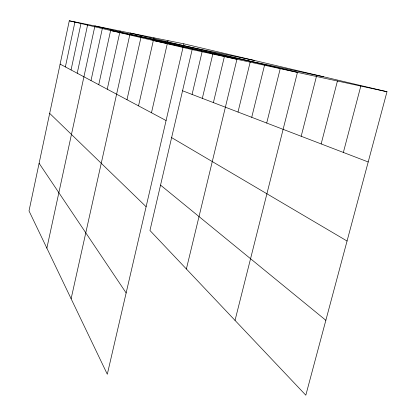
<?xml version="1.0" encoding="UTF-8"?>
<svg xmlns="http://www.w3.org/2000/svg" width="416" height="416" viewBox="0 0 416 416"><rect width="100%" height="100%" fill="white"/><g stroke="black" fill="none" stroke-linecap="round" stroke-linejoin="round"><path stroke-width="0.62" d="M183.856 43.82L69.29 20.8L29.011 210.917L107.307 374.244L183.856 43.82L386.989 91.733L305.817 395.2L149.958 230.495L192.156 49.603L386.989 91.733M65.374 66.924L74.948 21.939M71.058 69.95L81.068 23.166M77.22 73.232L87.698 24.497M46.862 248.149L94.916 25.948L236.938 59.285L186.378 268.986M91.005 80.569L102.56 27.482M98.748 84.692L110.911 29.162M107.245 89.216L120.089 31.008M71.12 298.761L130.208 33.041L297.456 72.374L235.03 320.398M126.979 99.72L141.435 35.292M138.533 105.872L153.946 37.809M151.476 112.762L167.991 40.633M192.078 94.427L202.103 51.75M202.332 98.358L212.82 54.07M213.398 102.606L224.396 56.571M238.004 112.039L250.151 62.145M251.732 117.302L264.529 65.255M266.708 123.048L280.233 68.65M301.184 136.266L316.43 76.476M321.157 143.926L337.433 81.016M343.366 152.443L360.812 86.076M111.103 30.602L254.597 60.507M152.859 40.388L323.56 76.773M69.29 20.8L192.156 49.603M182.551 90.776L368.202 161.964M60.112 64.121L166.083 120.541M171.626 137.618L347.058 241.02M160.545 185.115L325.853 320.294M49.676 113.37L146.115 206.721M39.104 163.275L126.142 292.947"/></g></svg>
